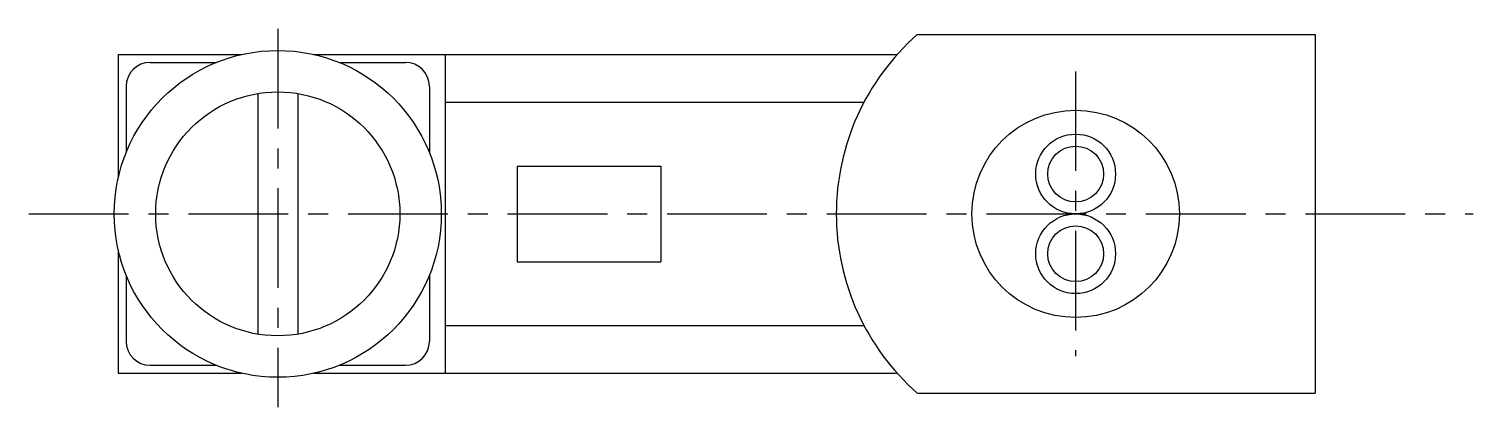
# Model space of a CAD drawing. Extents: x 35.4 to 93.6, y 120 to 187.8.
# Drawn here: x 54.25 to 72.35, y 183.05 to 187.79 of the extents above; entities that cross this region are included whole.
import ezdxf

# ---------------------------------------------------------------- set-up
doc = ezdxf.new("R2010")
doc.units = 0
doc.linetypes.add('CENTER', pattern=[2, 1.25, -0.25, 0.25, -0.25])
doc.layers.get('0').update_dxf_attribs({"linetype": 'CONTINUOUS'})
doc.layers.add('CENTER', color=1, linetype='CENTER')

msp = doc.modelspace()

# ---------------------------------------------------------------- linework, layer by layer
at = {"color": 7, "linetype": 'CONTINUOUS'}
for p, q in [((65.384, 187.723), (70.368, 187.723)), ((70.368, 187.723), (70.368, 183.223)), ((55.368, 187.473), (56.918, 187.473)), ((55.368, 187.473), (55.368, 185.923)), ((55.768, 187.373), (56.598, 187.373)), ((57.818, 187.473), (65.132, 187.473)), ((58.138, 187.373), (58.968, 187.373)), ((59.468, 187.473), (59.468, 183.473)), ((55.468, 187.073), (55.468, 186.243)), ((57.118, 186.982), (57.118, 183.963)), ((57.618, 186.982), (57.618, 183.963)), ((59.268, 187.073), (59.268, 186.243)), ((59.468, 186.873), (64.715, 186.873)), ((60.368, 186.073), (60.368, 184.873)), ((60.368, 186.073), (62.168, 186.073)), ((62.168, 186.073), (62.168, 184.873)), ((55.368, 185.023), (55.368, 183.473)), ((60.368, 184.873), (62.168, 184.873)), ((55.468, 184.703), (55.468, 183.873)), ((59.268, 184.703), (59.268, 183.873)), ((59.468, 184.073), (64.715, 184.073)), ((55.768, 183.573), (56.598, 183.573)), ((58.138, 183.573), (58.968, 183.573)), ((55.368, 183.473), (56.918, 183.473)), ((57.818, 183.473), (65.132, 183.473)), ((65.384, 183.223), (70.368, 183.223))]:
    msp.add_line(p, q, dxfattribs=at)
for centre, radius in [((57.368, 185.473), 2.05), ((57.368, 185.473), 1.53), ((67.368, 185.473), 1.3), ((67.368, 185.973), 0.5), ((67.368, 185.973), 0.35), ((67.368, 184.973), 0.5), ((67.368, 184.973), 0.35)]:
    msp.add_circle(centre, radius, dxfattribs=at)
for centre, radius, start, end in [((67.368, 185.473), 3, 131.4096, 228.5904), ((55.768, 187.073), 0.3, 90, 180), ((58.968, 187.073), 0.3, 0, 90), ((55.768, 183.873), 0.3, 180, 270), ((58.968, 183.873), 0.3, 270, 0)]:
    msp.add_arc(centre, radius, start, end, dxfattribs=at)
at = {"layer": 'CENTER', "color": 1, "linetype": 'CENTER'}
for p, q in [((57.368, 187.794), (57.368, 183.048)), ((67.368, 187.261), (67.368, 183.686)), ((54.249, 185.473), (72.35, 185.473))]:
    msp.add_line(p, q, dxfattribs=at)

doc.saveas('drawing.dxf')
